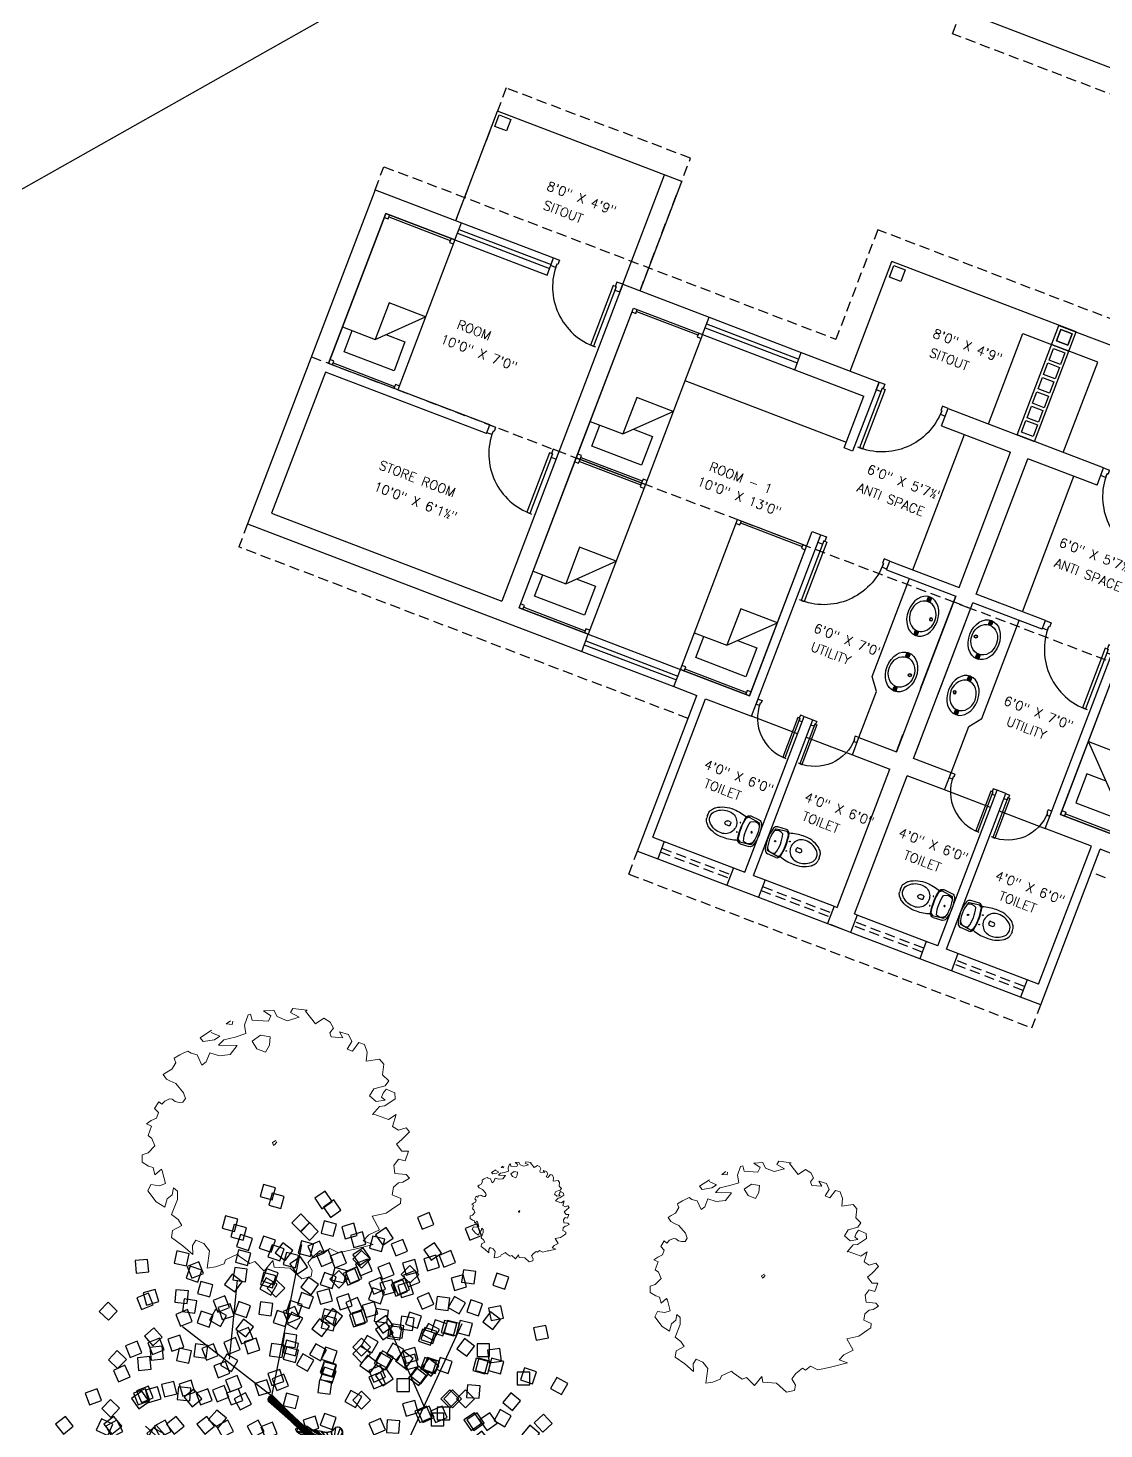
# Model space of a CAD drawing. Extents: x 2080 to 102399, y 2071 to 93424.
# Drawn here: x 77081 to 77605, y 81601 to 82282 of the extents above; entities that cross this region are included whole.
import ezdxf

# ---------------------------------------------------------------- set-up
doc = ezdxf.new("R2010")
doc.units = 0
doc.header["$LTSCALE"] = 20
doc.header["$MEASUREMENT"] = 0
doc.linetypes.add('HIDDEN', pattern=[0.375, 0.25, -0.125])
for name, color, linetype in [('DIMLINE', 254, 'Continuous'), ('DOOR', 1, 'Continuous'), ('FURN', 1, 'Continuous'), ('KALKAAL', 7, 'Continuous'), ('PLUMBING', 6, 'Continuous'), ('proposed tree', 3, 'Continuous'), ('road', 2, 'Continuous'), ('Roof lilne', 31, 'Continuous'), ('TEXTS', 2, 'Continuous'), ('wall', 13, 'Continuous'), ('WINDOW', 4, 'Continuous'), ('window sill', 5, 'Continuous')]:
    doc.layers.add(name, color=color, linetype=linetype)
doc.layers.add('Mango tree', color=96, linetype='Continuous', lineweight=5)
doc.layers.add('sappotta', color=114, linetype='Continuous', lineweight=5)
doc.styles.add('a', font='romans.shx')

# ---------------------------------------------------------------- blocks, each defined once
blk = doc.blocks.new('NEEM')
at = {"layer": 'sappotta', "linetype": 'Continuous'}
for p, q in [((-0.213, 1.092), (-0.242, 1.007)), ((-0.191, 1.099), (-0.213, 1.092)), ((-0.177, 1.048), (-0.191, 1.099)), ((0.003, 1.132), (-0.083, 1.127)), ((-0.083, 1.127), (-0.023, 1.083)), ((-0.023, 1.083), (-0.043, 1.039)), ((0.03, 1.077), (0.003, 1.132)), ((0.114, 1.043), (0.03, 1.077)), ((0.216, 1.072), (0.114, 1.043)), ((0.162, 1.144), (0.142, 1.112)), ((0.142, 1.112), (0.216, 1.072)), ((0.283, 1.13), (0.162, 1.144)), ((0.267, 1.123), (0.283, 1.13)), ((0.351, 1.016), (0.267, 1.123)), ((0.421, 1.063), (0.351, 1.016)), ((0.473, 1.03), (0.421, 1.063)), ((-0.517, 0.963), (-0.614, 0.901)), ((-0.521, 0.945), (-0.521, 0.945)), ((-0.449, 0.913), (-0.521, 0.945)), ((-0.359, 1.043), (-0.396, 1.016)), ((-0.396, 1.016), (-0.345, 1.011)), ((-0.345, 1.011), (-0.34, 1.039)), ((-0.242, 1.007), (-0.23, 0.935)), ((-0.043, 1.039), (-0.177, 1.048)), ((0.472, 0.942), (0.501, 0.982)), ((0.483, 0.908), (0.472, 0.942)), ((0.501, 0.982), (0.473, 1.03)), ((0.551, 0.95), (0.581, 0.9)), ((0.627, 0.928), (0.551, 0.95)), ((-0.614, 0.901), (-0.589, 0.87)), ((-0.589, 0.87), (-0.494, 0.884)), ((-0.494, 0.884), (-0.449, 0.913)), ((-0.415, 0.884), (-0.459, 0.839)), ((-0.459, 0.839), (-0.303, 0.837)), ((-0.32, 0.906), (-0.415, 0.884)), ((-0.303, 0.837), (-0.361, 0.762)), ((-0.23, 0.935), (-0.32, 0.906)), ((-0.108, 0.922), (-0.177, 0.872)), ((-0.177, 0.872), (-0.139, 0.809)), ((-0.027, 0.908), (-0.108, 0.922)), ((-0.067, 0.78), (-0.034, 0.839)), ((-0.034, 0.839), (-0.027, 0.908)), ((0.581, 0.9), (0.483, 0.908)), ((0.616, 0.806), (0.654, 0.87)), ((0.654, 0.87), (0.627, 0.928)), ((0.715, 0.86), (0.66, 0.788)), ((0.762, 0.844), (0.715, 0.86)), ((0.783, 0.779), (0.762, 0.844)), ((-0.783, 0.757), (-0.83, 0.729)), ((-0.83, 0.729), (-0.826, 0.714)), ((-0.826, 0.714), (-0.818, 0.692)), ((-0.749, 0.774), (-0.783, 0.757)), ((-0.717, 0.789), (-0.749, 0.774)), ((-0.689, 0.772), (-0.717, 0.789)), ((-0.638, 0.758), (-0.689, 0.772)), ((-0.598, 0.672), (-0.638, 0.758)), ((-0.533, 0.776), (-0.562, 0.699)), ((-0.452, 0.75), (-0.533, 0.776)), ((-0.361, 0.762), (-0.452, 0.75)), ((-0.139, 0.809), (-0.067, 0.78)), ((0.66, 0.788), (0.616, 0.806)), ((0.776, 0.704), (0.783, 0.779)), ((0.888, 0.723), (0.776, 0.704)), ((0.924, 0.679), (0.888, 0.723)), ((-0.892, 0.613), (-0.923, 0.594)), ((-0.923, 0.594), (-0.895, 0.555)), ((-0.85, 0.638), (-0.892, 0.613)), ((-0.818, 0.692), (-0.85, 0.638)), ((-0.562, 0.699), (-0.598, 0.672)), ((0.913, 0.591), (0.924, 0.679)), ((0.964, 0.541), (0.913, 0.591)), ((-0.895, 0.555), (-0.868, 0.54)), ((-0.868, 0.54), (-0.818, 0.517)), ((-0.818, 0.517), (-0.752, 0.44)), ((0.804, 0.415), (0.84, 0.475)), ((0.84, 0.475), (0.934, 0.5)), ((0.942, 0.471), (0.917, 0.437)), ((0.934, 0.5), (0.964, 0.541)), ((1.014, 0.439), (0.942, 0.471)), ((-0.96, 0.366), (-0.994, 0.31)), ((-0.935, 0.345), (-0.96, 0.366)), ((-0.908, 0.372), (-0.935, 0.345)), ((-0.87, 0.389), (-0.908, 0.372)), ((-0.846, 0.386), (-0.87, 0.389)), ((-0.821, 0.367), (-0.846, 0.386)), ((-0.788, 0.359), (-0.821, 0.367)), ((-0.757, 0.361), (-0.788, 0.359)), ((-0.735, 0.394), (-0.757, 0.361)), ((-0.752, 0.44), (-0.735, 0.394)), ((0.86, 0.367), (0.804, 0.415)), ((0.933, 0.378), (0.86, 0.367)), ((0.917, 0.437), (0.904, 0.404)), ((0.904, 0.404), (0.933, 0.378)), ((0.93, 0.332), (1.018, 0.389)), ((1.018, 0.389), (1.014, 0.439)), ((-0.994, 0.31), (-0.961, 0.275)), ((-0.961, 0.275), (-0.978, 0.229)), ((0.829, 0.259), (0.888, 0.326)), ((0.838, 0.262), (0.829, 0.259)), ((0.931, 0.228), (0.838, 0.262)), ((0.888, 0.326), (0.93, 0.332)), ((1.025, 0.259), (0.962, 0.217)), ((0.996, 0.16), (1.025, 0.259)), ((-1.023, 0.208), (-1.062, 0.182)), ((-1.062, 0.182), (-1.02, 0.162)), ((-1.02, 0.162), (-1.049, 0.084)), ((-0.978, 0.229), (-1.023, 0.208)), ((0.962, 0.217), (0.931, 0.228)), ((1.046, 0.129), (0.996, 0.16)), ((1.109, 0.149), (1.046, 0.129)), ((1.137, 0.114), (1.109, 0.149)), ((-1.049, 0.084), (-1.017, 0.059)), ((-1.017, 0.059), (-0.991, -0.002)), ((0.02, 0.041), (-0.009, 0.024)), ((-0.009, 0.024), (0, 0)), ((0, 0), (0.014, 0.011)), ((0.014, 0.011), (0.027, 0.031)), ((1.029, 0.011), (1.074, 0.049)), ((1.074, -0.047), (1.029, 0.011)), ((1.074, 0.049), (1.137, 0.114)), ((-1.097, -0.077), (-1.098, -0.14)), ((-1.048, -0.062), (-1.097, -0.077)), ((-0.991, -0.002), (-1.048, -0.062)), ((1.007, -0.166), (1.046, -0.114)), ((1.046, -0.114), (1.1, -0.129)), ((1.129, -0.047), (1.074, -0.047)), ((1.1, -0.129), (1.129, -0.047)), ((-1.098, -0.14), (-1.044, -0.173)), ((-1.044, -0.173), (-1.007, -0.185)), ((-1.007, -0.185), (-0.992, -0.244)), ((-0.992, -0.244), (-0.937, -0.198)), ((-0.937, -0.198), (-0.93, -0.213)), ((-0.93, -0.213), (-0.902, -0.318)), ((1.016, -0.234), (1.007, -0.166)), ((1.11, -0.243), (1.016, -0.234)), ((-1.025, -0.325), (-1.052, -0.378)), ((-0.953, -0.336), (-1.025, -0.325)), ((-0.902, -0.318), (-0.953, -0.336)), ((0.992, -0.411), (1.004, -0.349)), ((1.004, -0.349), (1.045, -0.311)), ((1.045, -0.311), (1.083, -0.306)), ((1.083, -0.306), (1.137, -0.273)), ((1.137, -0.273), (1.11, -0.243)), ((-1.052, -0.378), (-0.982, -0.471)), ((-0.91, -0.516), (-0.888, -0.446)), ((-0.888, -0.446), (-0.848, -0.411)), ((-0.803, -0.452), (-0.853, -0.576)), ((-0.848, -0.411), (-0.837, -0.355)), ((-0.837, -0.355), (-0.803, -0.383)), ((-0.803, -0.383), (-0.803, -0.452)), ((1.066, -0.443), (0.992, -0.411)), ((1.061, -0.484), (1.066, -0.443)), ((-0.982, -0.471), (-0.91, -0.516)), ((-0.853, -0.576), (-0.797, -0.619)), ((0.826, -0.591), (0.943, -0.565)), ((0.943, -0.565), (1.032, -0.503)), ((1.032, -0.503), (1.061, -0.484)), ((-0.766, -0.668), (-0.844, -0.71)), ((-0.797, -0.619), (-0.766, -0.668)), ((0.887, -0.704), (0.826, -0.591)), ((-0.844, -0.71), (-0.852, -0.77)), ((-0.852, -0.77), (-0.758, -0.838)), ((-0.676, -0.836), (-0.649, -0.791)), ((-0.649, -0.791), (-0.582, -0.82)), ((0.751, -0.797), (0.797, -0.747)), ((0.834, -0.828), (0.751, -0.797)), ((0.797, -0.747), (0.887, -0.704)), ((-0.758, -0.838), (-0.675, -0.912)), ((-0.675, -0.912), (-0.676, -0.836)), ((-0.582, -0.82), (-0.534, -0.881)), ((-0.534, -0.881), (-0.554, -1.025)), ((-0.401, -0.955), (-0.302, -0.907)), ((-0.302, -0.907), (-0.286, -0.926)), ((-0.286, -0.926), (-0.197, -0.986)), ((0.287, -0.982), (0.327, -0.932)), ((0.327, -0.932), (0.391, -0.879)), ((0.391, -0.879), (0.423, -0.897)), ((0.423, -0.897), (0.47, -0.86)), ((0.47, -0.86), (0.543, -0.896)), ((0.543, -0.896), (0.652, -0.871)), ((0.652, -0.871), (0.68, -0.867)), ((0.68, -0.867), (0.834, -0.828)), ((-0.554, -1.025), (-0.486, -1.015)), ((-0.486, -1.015), (-0.413, -0.988)), ((-0.413, -0.988), (-0.401, -0.955)), ((-0.197, -0.986), (-0.157, -0.969)), ((-0.157, -0.969), (-0.078, -1.049)), ((-0.078, -1.049), (-0.006, -0.96)), ((-0.006, -0.96), (0.006, -1.017)), ((0.006, -1.017), (0.139, -1.026)), ((0.139, -1.026), (0.236, -1.115)), ((0.324, -1.046), (0.287, -0.982)), ((0.314, -1.096), (0.324, -1.046)), ((0.236, -1.115), (0.314, -1.096))]:
    blk.add_line(p, q, dxfattribs=at)
blk = doc.blocks.new('3DLF-S')
at = {"color": 3}
blk.add_3dface([(0, 0), (-4, -4, -4), (0, -8, -8), (4, -4, -4)], dxfattribs=at)
blk = doc.blocks.new('3DLFS-S')
at = {"color": 92}
for p, rotation in [((-7.25, 0.25, 10.5), 338.5232090204596), ((11.5, -2.25, 8.5), 25.76932762433872), ((-21.75, -8.25, -0.46), 330.9453959009229), ((28, -11.58, 2.5), 29.93151184050779), ((-11.25, -21.75), 349.3803447238449), ((11, -25.71, 1), 29.93151184050779)]:
    blk.add_blockref('3DLF-S', p, dxfattribs=dict(at, rotation=rotation))
blk.add_blockref('3DLF-S', (-1.75, -11.41, 4.75), dxfattribs=at)
blk = doc.blocks.new('T48')
at = {"color": 10, "extrusion": (6.99446e-33, -1, -1.83772e-16)}
for p, q in [((-0.0984, 0.0995, 0.6032), (-0.0413, 0.3873, 0.7588)), ((-0.1789, 0.1693, 0.6646), (-0.164, 0.3196, 0.8033)), ((-0.0984, 0.0995, 0.5958), (-0.2688, 0.2307, 0.725)), ((0.1651, 0.0063, 0.4593), (0.3567, 0.0169, 0.5895))]:
    blk.add_line(p, q, dxfattribs=at)
at = {"color": 10}
for p, q in [((0.1916, 0.0783, 0.5027), (0.1238, 0.2318, 0.5027)), ((0.1566, 0.0063, 0.4614), (0.2635, 0.2371, 0.6022)), ((-0.2519, -0.036, 0.508), (-0.3387, 0.0423, 0.5387)), ((0.1598, 0.0063, 0.4614), (0.3059, -0.1503, 0.6022)), ((-0.254, -0.0381, 0.5122), (-0.3271, -0.0931, 0.6011)), ((-0.12, -0.0885, 0.417), (-0.2519, -0.036, 0.508)), ((-0.0624, -0.0466, 0.3387), (0.0148, -0.1905, 0.3598)), ((0.3059, -0.1503, 0.6022), (0.3641, -0.0582, 0.653)), ((-0.3111, -0.2741, 0.6445), (-0.1333, -0.1027, 0.4233)), ((-0.1168, -0.0885, 0.417), (-0.1253, -0.2699, 0.5122)), ((0.3059, -0.1503, 0.6022), (0.3344, -0.2434, 0.6382)), ((0.0148, -0.1905, 0.3598), (0.0011, -0.2275, 0.4117)), ((0.0148, -0.1905, 0.3598), (0.1323, -0.2519, 0.3598))]:
    blk.add_line(p, q, dxfattribs=at)
at = {"color": 10, "extrusion": (1, 0, 0)}
blk.add_line((-0.0544, -0.0836, 0.4307), (-0.0929, -0.0624, 0.6985), dxfattribs=at)
at = {"color": 10}
blk.add_lwpolyline([(0.0317, 0.0392, -0.117832), (0.0349, 0.0351, -0.109862), (0.036, 0.0296, -0.036437), (0.0354, 0.0234, -0.034184), (0.0339, 0.0169, -0.070317), (0.0317, 0.0123, 0.121404), (0.0307, 0.0095, 0.105675), (0.0309, 0.0078, 0.10563), (0.0317, 0.0063, 0.11787), (0.034, 0.0048, 0.050289), (0.0402, 0.0032, 0.018663), (0.0459, 0.0025, 0.01497), (0.0529, 0.0021, 0.087147), (0.0578, 0.0029, -0.118281), (0.0614, 0.0032, -0.325615), (0.0642, 0.0004, -0.326103), (0.0624, -0.0032, -0.032273), (0.0591, -0.0046, 0.027106), (0.055, -0.0063, 0.002318), (0.0467, -0.0105, 0.008478), (0.0444, -0.0116, 0.036344), (0.042, -0.0132, -0.022039), (0.0381, -0.0159, -0.092744), (0.0318, -0.0183, 0.069203), (0.0233, -0.0212, 0.147866), (0.0177, -0.0264, -0.172152), (0.0127, -0.0307, -0.132721), (0.0065, -0.0313, 0.108842), (-0.0011, -0.0317, 0.053805), (-0.0066, -0.0339, -0.040641), (-0.0138, -0.037, -0.081395), (-0.0294, -0.0396, -0.221332), (-0.0349, -0.037, -0.079922), (-0.0366, -0.0342, -0.108313), (-0.037, -0.0317, -0.048517), (-0.0366, -0.0289, -0.02389), (-0.0349, -0.0233, -0.137674), (-0.0294, -0.0155, 0.264867), (-0.0275, -0.0106, 0.017693), (-0.028, -0.0077, 0.00755), (-0.0296, -0.0011, 0.004346), (-0.0318, 0.0072, 0.010497), (-0.0328, 0.0106, 0.070056), (-0.0345, 0.0141, 0.023562), (-0.0413, 0.0233, 0.090241), (-0.0474, 0.0285, -0.118501), (-0.0519, 0.0328, -0.08154), (-0.0529, 0.0353, -0.126697), (-0.0529, 0.037, -0.215241), (-0.0518, 0.0384, -0.116434), (-0.0487, 0.0392, -0.22855), (-0.0456, 0.0377, 0.214017), (-0.0423, 0.036, 0.07524), (-0.0392, 0.0363, 0.190759), (-0.0381, 0.037, 0.274563), (-0.038, 0.0385, -0.2385), (-0.0381, 0.0402, -0.087445), (-0.0371, 0.0416, -0.110244), (-0.036, 0.0423, -0.136741), (-0.0342, 0.0425, -0.06456), (-0.0307, 0.0413, -0.144236), (-0.0272, 0.038, 0.201708), (-0.0243, 0.036, 0.026586), (-0.0197, 0.0351, -0.015616), (-0.0116, 0.0339, -0.012911), (-0.0034, 0.0321, 0.016293), (0.0032, 0.0307, 0.100723), (0.0087, 0.0308, 0.063874), (0.0169, 0.0339, 0.158892), (0.0202, 0.0372, -0.171356), (0.0233, 0.0402, -0.140353), (0.0277, 0.0409, -0.14068)], format="xyb", close=True, dxfattribs=at)
blk.add_circle((0, 0, 0.0593), 0.0169, dxfattribs=at)
at = {"color": 10, "extrusion": (0.668965, 4.71754e-17, 0.743294)}
blk.add_circle((0.0067, 0.1929, 0.4486), 0.00635, dxfattribs=at)
at = {"color": 92, "xscale": 0.00423333291, "yscale": 0.00423333291, "zscale": 0.00423333291}
for p, rotation in [((-0.0512, 0.3634, 0.4773), 180), ((-0.0347, 0.3469, 0.5778), 180), ((0.2193, 0.2927, 0.6911), 127.0355451173859), ((-0.1257, 0.2737, 0.7715), 217.0355451173859), ((-0.2751, 0.2492, 0.5313), 241.10908773184), ((0.0646, 0.2942, 0.7715), 180), ((0.0532, 0.2187, 0.4392), 127.0355451173859), ((0.1697, 0.2419, 0.5345), 127.0355451173859), ((-0.2217, 0.214, 0.6223), 217.0355451173859), ((-0.0766, 0.2087, 0.5239), 217.0355451173859), ((0.0212, 0.2561, 0.581), 180), ((0.1019, 0.2041, 0.7334), 127.0355451173859), ((0.1566, 0.2654, 0.6181), 180), ((-0.0983, 0.239, 0.6773), 180), ((0.0782, 0.1863, 0.8901), 127.0355451173859), ((0.0824, 0.1895, 0.3736), 127.0355451173859), ((-0.2004, 0.1285, 0.6773), 217.0355451173859), ((-0.056, 0.1294, 0.5408), 217.0355451173859), ((-0.0313, 0.1487, 0.9155), 217.0355451173859), ((0.3278, 0.115, 0.6159), 116.7371100578059), ((0.0646, 0.127, 0.8805), 180), ((-0.2706, 0.0643, 0.3937), 241.10908773184), ((0.0356, 0.06, 0.8699), 217.0355451173859), ((0.0646, 0.1143, 0.3831), 180), ((0.1746, 0.1016, 0.8901), 90), ((0.1799, 0.1016, 0.3736), 90), ((0.2043, 0.1016, 0.7334), 90), ((-0.2856, 0.0738, 0.6742), 260.280514680602), ((0.2753, 0.0475, 0.4286), 105.1767250495332), ((-0.1363, 0.0536, 0.6773), 274.426310174705), ((0.0646, 0.0265, 0.8699), 180), ((0.1228, -0.0191, 0.6773), 105.1767250495332), ((-0.3807, 0.0017, 0.5165), 274.426310174705), ((-0.2887, 0.0017, 0.8181), 274.426310174705), ((-0.1701, 0.0017, 0.454), 274.426310174705), ((-0.1119, 0.0017, 0.9165), 274.426310174705), ((0.188, -0.0842, 0.6551), 105.1767250495332), ((-0.0904, -0.066, 0.9165), 311.4618552920909), ((0.24, -0.0892, 0.7673), 68.14117993214732), ((0.2855, -0.0824, 0.5175), 54.73338241883649), ((0.2622, -0.1654, 0.5673), 68.14117993214732), ((0.0168, -0.0972, 0.8329), 19.52835435071045), ((-0.2315, -0.1725, 0.8181), 311.4618552920909), ((-0.0451, -0.1141, 0.7705), 342.4928092333245), ((-0.1488, -0.2181, 0.453), 294.8881552746311), ((0.0639, -0.1597, 0.9017), 19.52835435071045), ((-0.305, -0.2279, 0.5165), 311.4618552920909), ((-0.2725, -0.2122, 0.6456), 311.4618552920909), ((-0.0451, -0.166, 0.9017), 342.4928092333245), ((0.0694, -0.1975, 0.4646), 28.35728449507812), ((0.0977, -0.2045, 0.6371), 19.52835435071045), ((-0.0635, -0.1995, 0.4646), 351.3217393776923), ((-0.0451, -0.2782, 0.6371), 342.4928092333245), ((0.1544, -0.2796, 0.7345), 19.52835435071045), ((-0.0451, -0.3163, 0.7345), 342.4928092333245), ((0.0947, -0.3242, 0.635), 19.52835435071045), ((0.0952, -0.3294, 0.508), 20.68147253157148)]:
    blk.add_blockref('3DLFS-S', p, dxfattribs=dict(at, rotation=rotation))
at = {"xscale": 0.00423333291, "yscale": 0.00423333291, "zscale": 0.00423333291}
for p, rotation in [((-0.0783, -0.0074, 0.9843), 319.1446237411043), ((0.0603, -0.0508, 0.9843), 46.3875157474432)]:
    blk.add_blockref('3DLF-S', p, dxfattribs=dict(at, rotation=rotation))
blk.add_blockref('3DLF-S', (0, -0.0508, 0.9843), dxfattribs=at)
at = {"color": 10}
mesh = blk.add_polymesh((2, 36), dxfattribs=dict(at, n_close=True))
for k, corner in enumerate([(-0.0046, 0.0044, 0.2678), (-0.0035, 0.0053, 0.2678), (-0.0022, 0.0061, 0.2678), (-0.0009, 0.0067, 0.2678), (0.0006, 0.007, 0.2678), (0.0021, 0.007, 0.2678), (0.0035, 0.0068, 0.2678), (0.0049, 0.0063, 0.2678), (0.0062, 0.0056, 0.2678), (0.0074, 0.0047, 0.2678), (0.0083, 0.0036, 0.2678), (0.0091, 0.0023, 0.2678), (0.0097, 0.0009, 0.2678), (0.0099, -0.0005, 0.2678), (0.01, -0.002, 0.2678), (0.0098, -0.0034, 0.2678), (0.0093, -0.0048, 0.2678), (0.0086, -0.0061, 0.2678), (0.0077, -0.0073, 0.2678), (0.0066, -0.0083, 0.2678), (0.0053, -0.009, 0.2678), (0.0039, -0.0096, 0.2678), (0.0025, -0.0099, 0.2678), (0.001, -0.0099, 0.2678), (-0.0004, -0.0097, 0.2678), (-0.0018, -0.0092, 0.2678), (-0.0031, -0.0085, 0.2678), (-0.0043, -0.0076, 0.2678), (-0.0053, -0.0065, 0.2678), (-0.006, -0.0052, 0.2678), (-0.0066, -0.0039, 0.2678), (-0.0069, -0.0024, 0.2678), (-0.0069, -0.0009, 0.2678), (-0.0067, 0.0005, 0.2678), (-0.0062, 0.0019, 0.2678), (-0.0055, 0.0032, 0.2678), (-0.0963, 0.0992, 0.5969), (-0.0957, 0.0985, 0.5976), (-0.0954, 0.0978, 0.5983), (-0.0951, 0.0969, 0.599), (-0.0951, 0.096, 0.5996), (-0.0952, 0.095, 0.6001), (-0.0955, 0.094, 0.6006), (-0.0959, 0.0931, 0.6009), (-0.0965, 0.0922, 0.6011), (-0.0972, 0.0913, 0.6011), (-0.098, 0.0906, 0.6011), (-0.0989, 0.0899, 0.6009), (-0.0999, 0.0894, 0.6006), (-0.1008, 0.0891, 0.6001), (-0.1018, 0.0889, 0.5996), (-0.1027, 0.0889, 0.599), (-0.1036, 0.0891, 0.5983), (-0.1043, 0.0894, 0.5976), (-0.105, 0.0899, 0.5969), (-0.1055, 0.0906, 0.5961), (-0.1059, 0.0913, 0.5954), (-0.1061, 0.0922, 0.5948), (-0.1062, 0.0931, 0.5942), (-0.1061, 0.0941, 0.5936), (-0.1058, 0.0951, 0.5932), (-0.1053, 0.096, 0.5929), (-0.1048, 0.0969, 0.5927), (-0.1041, 0.0978, 0.5926), (-0.1032, 0.0985, 0.5927), (-0.1024, 0.0992, 0.5929), (-0.1014, 0.0997, 0.5932), (-0.1004, 0.1, 0.5936), (-0.0995, 0.1002, 0.5942), (-0.0986, 0.1002, 0.5948), (-0.0977, 0.1, 0.5954), (-0.0969, 0.0997, 0.5961)]):
    mesh.set_mesh_vertex(divmod(k, 36), corner)
mesh = blk.add_polymesh((2, 36), dxfattribs=dict(at, n_close=True))
for k, corner in enumerate([(0.0169, 0, 0.0593), (0.0167, 0.0029, 0.0593), (0.0159, 0.0058, 0.0593), (0.0147, 0.0085, 0.0593), (0.013, 0.0109, 0.0593), (0.0109, 0.013, 0.0593), (0.0085, 0.0147, 0.0593), (0.0058, 0.0159, 0.0593), (0.0029, 0.0167, 0.0593), (0, 0.0169, 0.0593), (-0.0029, 0.0167, 0.0593), (-0.0058, 0.0159, 0.0593), (-0.0085, 0.0147, 0.0593), (-0.0109, 0.013, 0.0593), (-0.013, 0.0109, 0.0593), (-0.0147, 0.0085, 0.0593), (-0.0159, 0.0058, 0.0593), (-0.0167, 0.0029, 0.0593), (-0.0169, 0, 0.0593), (-0.0167, -0.0029, 0.0593), (-0.0159, -0.0058, 0.0593), (-0.0147, -0.0085, 0.0593), (-0.013, -0.0109, 0.0593), (-0.0109, -0.013, 0.0593), (-0.0085, -0.0147, 0.0593), (-0.0058, -0.0159, 0.0593), (-0.0029, -0.0167, 0.0593), (0, -0.0169, 0.0593), (0.0029, -0.0167, 0.0593), (0.0058, -0.0159, 0.0593), (0.0085, -0.0147, 0.0593), (0.0109, -0.013, 0.0593), (0.013, -0.0109, 0.0593), (0.0147, -0.0085, 0.0593), (0.0159, -0.0058, 0.0593), (0.0167, -0.0029, 0.0593), (0.0223, 0.0396), (0.015, 0.0329), (0.0052, 0.0305), (-0.0048, 0.0324), (-0.0147, 0.0344), (-0.0247, 0.0361), (-0.0327, 0.0421), (-0.0383, 0.0368), (-0.0474, 0.0389), (-0.0522, 0.0334), (-0.0448, 0.0267), (-0.0381, 0.0191), (-0.0328, 0.0105), (-0.0301, 0.0007), (-0.0278, -0.0091), (-0.0317, -0.0177), (-0.0361, -0.0268), (-0.0354, -0.0365), (-0.0263, -0.0395), (-0.0163, -0.0378), (-0.0068, -0.0341), (0.0028, -0.0311), (0.0128, -0.0306), (0.0199, -0.0236), (0.0288, -0.019), (0.0384, -0.0157), (0.047, -0.0103), (0.0561, -0.0059), (0.0642, -0.0006), (0.0566, 0.0025), (0.0465, 0.0024), (0.0365, 0.004), (0.031, 0.0108), (0.0348, 0.0202), (0.036, 0.0303), (0.0317, 0.0392)]):
    mesh.set_mesh_vertex(divmod(k, 36), corner)
mesh = blk.add_polymesh((2, 36), dxfattribs=dict(at, n_close=True))
for k, corner in enumerate([(-0.0047, -0.0042, 0.2678), (-0.0056, -0.0031, 0.2678), (-0.0063, -0.0017, 0.2678), (-0.0067, -0.0003, 0.2678), (-0.0069, 0.0011, 0.2678), (-0.0068, 0.0026, 0.2678), (-0.0065, 0.004, 0.2678), (-0.0059, 0.0054, 0.2678), (-0.0051, 0.0066, 0.2678), (-0.0041, 0.0077, 0.2678), (-0.0029, 0.0086, 0.2678), (-0.0016, 0.0093, 0.2678), (-0.0002, 0.0097, 0.2678), (0.0013, 0.0099, 0.2678), (0.0028, 0.0098, 0.2678), (0.0042, 0.0095, 0.2678), (0.0056, 0.0089, 0.2678), (0.0068, 0.0081, 0.2678), (0.0079, 0.0071, 0.2678), (0.0088, 0.0059, 0.2678), (0.0094, 0.0046, 0.2678), (0.0099, 0.0032, 0.2678), (0.01, 0.0017, 0.2678), (0.01, 0.0002, 0.2678), (0.0096, -0.0012, 0.2678), (0.009, -0.0026, 0.2678), (0.0082, -0.0038, 0.2678), (0.0072, -0.0049, 0.2678), (0.0061, -0.0058, 0.2678), (0.0047, -0.0064, 0.2678), (0.0033, -0.0069, 0.2678), (0.0019, -0.007, 0.2678), (0.0004, -0.007, 0.2678), (-0.0011, -0.0066, 0.2678), (-0.0024, -0.0061, 0.2678), (-0.0036, -0.0053, 0.2678), (-0.1348, -0.0955, 0.4233), (-0.1341, -0.0951, 0.4241), (-0.1334, -0.0948, 0.4248), (-0.1325, -0.0946, 0.4254), (-0.1316, -0.0946, 0.426), (-0.1306, -0.0948, 0.4266), (-0.1297, -0.0952, 0.427), (-0.1287, -0.0957, 0.4273), (-0.1279, -0.0963, 0.4275), (-0.1271, -0.0971, 0.4276), (-0.1264, -0.098, 0.4275), (-0.1258, -0.0989, 0.4273), (-0.1254, -0.0999, 0.427), (-0.1252, -0.1009, 0.4266), (-0.1251, -0.1019, 0.426), (-0.1251, -0.1028, 0.4254), (-0.1254, -0.1036, 0.4248), (-0.1258, -0.1044, 0.4241), (-0.1263, -0.105, 0.4233), (-0.127, -0.1055, 0.4226), (-0.1278, -0.1058, 0.4219), (-0.1287, -0.1059, 0.4212), (-0.1296, -0.1059, 0.4206), (-0.1305, -0.1057, 0.4201), (-0.1315, -0.1054, 0.4196), (-0.1324, -0.1049, 0.4193), (-0.1333, -0.1042, 0.4191), (-0.1341, -0.1034, 0.4191), (-0.1348, -0.1026, 0.4191), (-0.1353, -0.1016, 0.4193), (-0.1357, -0.1006, 0.4196), (-0.136, -0.0997, 0.4201), (-0.1361, -0.0987, 0.4206), (-0.136, -0.0978, 0.4212), (-0.1358, -0.0969, 0.4219), (-0.1354, -0.0962, 0.4226)]):
    mesh.set_mesh_vertex(divmod(k, 36), corner)
mesh = blk.add_polymesh((2, 36), dxfattribs=dict(at, n_close=True))
for k, corner in enumerate([(0.0169, 0, 0.0593), (0.0167, 0.0029, 0.0593), (0.0159, 0.0058, 0.0593), (0.0147, 0.0085, 0.0593), (0.013, 0.0109, 0.0593), (0.0109, 0.013, 0.0593), (0.0085, 0.0147, 0.0593), (0.0058, 0.0159, 0.0593), (0.0029, 0.0167, 0.0593), (0, 0.0169, 0.0593), (-0.0029, 0.0167, 0.0593), (-0.0058, 0.0159, 0.0593), (-0.0085, 0.0147, 0.0593), (-0.0109, 0.013, 0.0593), (-0.013, 0.0109, 0.0593), (-0.0147, 0.0085, 0.0593), (-0.0159, 0.0058, 0.0593), (-0.0167, 0.0029, 0.0593), (-0.0169, 0, 0.0593), (-0.0167, -0.0029, 0.0593), (-0.0159, -0.0058, 0.0593), (-0.0147, -0.0085, 0.0593), (-0.013, -0.0109, 0.0593), (-0.0109, -0.013, 0.0593), (-0.0085, -0.0147, 0.0593), (-0.0058, -0.0159, 0.0593), (-0.0029, -0.0167, 0.0593), (0, -0.0169, 0.0593), (0.0029, -0.0167, 0.0593), (0.0058, -0.0159, 0.0593), (0.0085, -0.0147, 0.0593), (0.0109, -0.013, 0.0593), (0.013, -0.0109, 0.0593), (0.0147, -0.0085, 0.0593), (0.0159, -0.0058, 0.0593), (0.0167, -0.0029, 0.0593), (0.0116, 0, 0.2773), (0.0115, 0.002, 0.2773), (0.0109, 0.004, 0.2773), (0.0101, 0.0058, 0.2773), (0.0089, 0.0075, 0.2773), (0.0075, 0.0089, 0.2773), (0.0058, 0.0101, 0.2773), (0.004, 0.0109, 0.2773), (0.002, 0.0115, 0.2773), (0, 0.0116, 0.2773), (-0.002, 0.0115, 0.2773), (-0.004, 0.0109, 0.2773), (-0.0058, 0.0101, 0.2773), (-0.0075, 0.0089, 0.2773), (-0.0089, 0.0075, 0.2773), (-0.0101, 0.0058, 0.2773), (-0.0109, 0.004, 0.2773), (-0.0115, 0.002, 0.2773), (-0.0116, 0, 0.2773), (-0.0115, -0.002, 0.2773), (-0.0109, -0.004, 0.2773), (-0.0101, -0.0058, 0.2773), (-0.0089, -0.0075, 0.2773), (-0.0075, -0.0089, 0.2773), (-0.0058, -0.0101, 0.2773), (-0.004, -0.0109, 0.2773), (-0.002, -0.0115, 0.2773), (0, -0.0116, 0.2773), (0.002, -0.0115, 0.2773), (0.004, -0.0109, 0.2773), (0.0058, -0.0101, 0.2773), (0.0075, -0.0089, 0.2773), (0.0089, -0.0075, 0.2773), (0.0101, -0.0058, 0.2773), (0.0109, -0.004, 0.2773), (0.0115, -0.002, 0.2773)]):
    mesh.set_mesh_vertex(divmod(k, 36), corner)
mesh = blk.add_polymesh((2, 36), dxfattribs=dict(at, n_close=True))
for k, corner in enumerate([(0.0095, 0, 0.2741), (0.0094, 0.0015, 0.2741), (0.009, 0.0029, 0.2741), (0.0084, 0.0042, 0.2741), (0.0075, 0.0054, 0.2741), (0.0065, 0.0065, 0.2741), (0.0053, 0.0073, 0.2741), (0.004, 0.008, 0.2741), (0.0025, 0.0083, 0.2741), (0.0011, 0.0085, 0.2741), (-0.0004, 0.0083, 0.2741), (-0.0018, 0.008, 0.2741), (-0.0032, 0.0073, 0.2741), (-0.0044, 0.0065, 0.2741), (-0.0054, 0.0054, 0.2741), (-0.0063, 0.0042, 0.2741), (-0.0069, 0.0029, 0.2741), (-0.0073, 0.0015, 0.2741), (-0.0074, 0, 0.2741), (-0.0073, -0.0015, 0.2741), (-0.0069, -0.0029, 0.2741), (-0.0063, -0.0042, 0.2741), (-0.0054, -0.0054, 0.2741), (-0.0044, -0.0065, 0.2741), (-0.0032, -0.0073, 0.2741), (-0.0018, -0.008, 0.2741), (-0.0004, -0.0083, 0.2741), (0.0011, -0.0085, 0.2741), (0.0025, -0.0083, 0.2741), (0.004, -0.008, 0.2741), (0.0053, -0.0073, 0.2741), (0.0065, -0.0065, 0.2741), (0.0075, -0.0054, 0.2741), (0.0084, -0.0042, 0.2741), (0.009, -0.0029, 0.2741), (0.0094, -0.0015, 0.2741), (0.1567, 0.0131, 0.4625), (0.1559, 0.013, 0.4632), (0.1551, 0.0127, 0.4639), (0.1544, 0.0122, 0.4646), (0.1537, 0.0116, 0.4652), (0.1531, 0.0108, 0.4657), (0.1526, 0.0099, 0.4662), (0.1523, 0.0089, 0.4665), (0.1521, 0.0078, 0.4667), (0.152, 0.0067, 0.4667), (0.1521, 0.0056, 0.4667), (0.1523, 0.0046, 0.4665), (0.1526, 0.0036, 0.4662), (0.1531, 0.0027, 0.4657), (0.1537, 0.0019, 0.4652), (0.1544, 0.0012, 0.4646), (0.1551, 0.0008, 0.4639), (0.1559, 0.0005, 0.4632), (0.1567, 0.0004, 0.4625), (0.1576, 0.0005, 0.4617), (0.1583, 0.0008, 0.461), (0.1591, 0.0012, 0.4604), (0.1598, 0.0019, 0.4597), (0.1604, 0.0027, 0.4592), (0.1608, 0.0036, 0.4588), (0.1612, 0.0046, 0.4585), (0.1614, 0.0056, 0.4583), (0.1615, 0.0067, 0.4582), (0.1614, 0.0078, 0.4583), (0.1612, 0.0089, 0.4585), (0.1608, 0.0099, 0.4588), (0.1604, 0.0108, 0.4592), (0.1598, 0.0116, 0.4597), (0.1591, 0.0122, 0.4604), (0.1583, 0.0127, 0.461), (0.1576, 0.013, 0.4617)]):
    mesh.set_mesh_vertex(divmod(k, 36), corner)
blk = doc.blocks.new('A$C6CA54F83')
at = {"layer": 'FURN'}
for p, q in [((-18, 40.19), (-54, 40.19)), ((-54, 40.19), (-54, -37.81)), ((-52, 38.19), (-54, 38.19)), ((-52, 40.19), (-52, 38.19)), ((-52, 39.19), (-20, 39.19)), ((-20, 38.19), (-20, 40.19)), ((-18, 38.19), (-20, 38.19)), ((-18, -37.81), (-18, 40.19)), ((-23, 32.19), (-49, 32.19)), ((-49, 32.19), (-49, 21.19)), ((-23, 17.19), (-23, 32.19)), ((-54, 21.19), (-37, 21.19)), ((-37, 21.19), (-18, 2.19)), ((-37, 2.19), (-37, 21.19)), ((-33, 17.19), (-23, 17.19)), ((-18, 2.19), (-37, 2.19)), ((-54, -35.81), (-52, -35.81)), ((-54, -37.81), (-18, -37.81)), ((-52, -35.81), (-52, -37.81)), ((-52, -36.81), (-20, -36.81)), ((-20, -35.81), (-18, -35.81)), ((-20, -37.81), (-20, -35.81))]:
    blk.add_line(p, q, dxfattribs=at)
blk = doc.blocks.new('DR1H902')
at = {"color": 0}
for p, q in [((-0.5, 0), (-0.5, 1)), ((-0.5, 1), (-0.45, 1)), ((-0.45, 0), (-0.45, 1)), ((-0.5, 0), (-0.45, 0))]:
    blk.add_line(p, q, dxfattribs=at)
blk.add_arc((-0.5, 0), 1, 0, 91.707, dxfattribs=at)
blk = doc.blocks.new('A$C3B4262AC')
at = {"layer": 'DOOR'}
for p, q in [((0, 4), (0, 0)), ((2.5, 4), (0, 4)), ((0, 0), (3, 0)), ((2.5, 2.25), (2.5, 4)), ((3, 2.25), (2.5, 2.25)), ((3, 0), (3, 2.25))]:
    blk.add_line(p, q, dxfattribs=at)
blk = doc.blocks.new('A$C1F9E242A')
blk.add_blockref('A$C3B4262AC', (0, 0))
at = {"xscale": -1}
blk.add_blockref('A$C3B4262AC', (36, 0), dxfattribs=at)
at = {"layer": 'DOOR', "xscale": -31, "yscale": 31, "zscale": 68.88888888888889}
blk.add_blockref('DR1H902', (18, 2.25), dxfattribs=at)
blk = doc.blocks.new('*U488')
at = {"rotation": 180.0000000000001}
blk.add_blockref('A$C1F9E242A', (0, 2), dxfattribs=at)
blk = doc.blocks.new('*U479')
at = {"xscale": -1, "rotation": 180}
blk.add_blockref('A$C1F9E242A', (-36, 2), dxfattribs=at)
blk = doc.blocks.new('tiffany')
at = {"layer": 'PLUMBING'}
for points in [[(-9.67, 0.85), (-7.91, 0.85, -0.414214), (-7.79, 0.73), (-7.79, 0.7, -0.414214), (-7.91, 0.58), (-9.67, 0.58, -0.414214), (-9.79, 0.7), (-9.79, 0.73, -0.414214)], [(-9.67, 0.38), (-7.91, 0.38, -0.414214), (-7.79, 0.26), (-7.79, 0.22, -0.414214), (-7.91, 0.1), (-9.67, 0.1, -0.414214), (-9.79, 0.22), (-9.79, 0.26, -0.414214)], [(9.67, 0.85), (7.91, 0.85, 0.414214), (7.79, 0.73), (7.79, 0.7, 0.414214), (7.91, 0.58), (9.67, 0.58, 0.414214), (9.79, 0.7), (9.79, 0.73, 0.414214)], [(9.67, 0.38), (7.91, 0.38, 0.414214), (7.79, 0.26), (7.79, 0.22, 0.414214), (7.91, 0.1), (9.67, 0.1, 0.414214), (9.79, 0.22), (9.79, 0.26, 0.414214)], [(-9.67, -0.38), (-7.91, -0.38, 0.414214), (-7.79, -0.26), (-7.79, -0.22, 0.414214), (-7.91, -0.1), (-9.67, -0.1, 0.414214), (-9.79, -0.22), (-9.79, -0.26, 0.414214)], [(-9.67, -0.85), (-7.91, -0.85, 0.414214), (-7.79, -0.73), (-7.79, -0.7, 0.414214), (-7.91, -0.58), (-9.67, -0.58, 0.414214), (-9.79, -0.7), (-9.79, -0.73, 0.414214)], [(9.67, -0.38), (7.91, -0.38, -0.414214), (7.79, -0.26), (7.79, -0.22, -0.414214), (7.91, -0.1), (9.67, -0.1, -0.414214), (9.79, -0.22), (9.79, -0.26, -0.414214)], [(9.67, -0.85), (7.91, -0.85, -0.414214), (7.79, -0.73), (7.79, -0.7, -0.414214), (7.91, -0.58), (9.67, -0.58, -0.414214), (9.79, -0.7), (9.79, -0.73, -0.414214)]]:
    blk.add_lwpolyline(points, format="xyb", close=True, dxfattribs=at)
for radius in [0.762, 0.642]:
    blk.add_circle((0, 4.35), radius, dxfattribs=at)
blk.add_ellipse((0, 0), major_axis=(-10, 0), ratio=0.748, dxfattribs=at)
blk.add_ellipse((0, 0), major_axis=(-7.58, 0), ratio=0.831023, start_param=-1.570796, end_param=4.712389, dxfattribs=at)
blk = doc.blocks.new('200028')
at = {"layer": 'PLUMBING'}
for points in [[(4.51, 3.33, 1), (4.19, 3.33, 1)], [(4.19, -1.59, 1), (4.51, -1.59, 1)]]:
    blk.add_hatch(color=256, dxfattribs=at).paths.add_polyline_path(points)
for p, q in [((6.25, 6.51), (7.37, 7.3)), ((7.37, 7.3), (12.73, 6.53)), ((7.96, 8.15), (12.33, 7.85)), ((-11.79, 0.87), (-11.79, 2.11)), ((-11.79, 0.87), (-11.79, -0.37)), ((-0.34, 1.87), (-1.73, 1.87)), ((0.16, 1.37), (0.16, 0.37)), ((-0.34, -0.13), (-1.73, -0.13)), ((6.25, -4.77), (7.37, -5.57)), ((7.37, -5.57), (12.73, -4.79)), ((7.96, -6.42), (12.33, -6.11))]:
    blk.add_line(p, q, dxfattribs=at)
for centre, radius in [((4.35, 3.33), 0.156), ((11.09, 0.87), 0.312), ((4.35, -1.59), 0.156)]:
    blk.add_circle(centre, radius, dxfattribs=at)
for centre, radius, start, end in [((-1.79, -5.38), 13.57, 85.68725, 125.10988), ((-1.08, -13.97), 22.13, 71.09658, 89.19888), ((7.96, 6.15), 2, 90, 168.76136), ((7.23, 6.32), 1, 81.79253, 168.73109), ((12.19, 5.86), 2, 18.03939, 86.02982), ((-8.79, 2.11), 3, 147.65406, 180), ((-3.12, -1.48), 9.71, 134.70319, 147.65406), ((-6.7, 1.14), 3.75, 128.54438, 184.14597), ((-6.7, 0.6), 3.75, 175.85403, 231.45562), ((-7.84, 3.29), 3, 125.75457, 134.70319), ((-3.1, -2.14), 8.6, 86.88373, 133.68694), ((-1.73, 0.87), 1, 90, 180), ((-1.73, 0.87), 1, 180, 270), ((-2.58, 0.87), 5.57, 269.41964, 90.58036), ((-0.34, 1.37), 0.5, 0, 90), ((-0.34, 0.37), 0.5, 270, 0), ((34.56, 0.87), 29.12, 168.76136, 192.0802), ((34.56, 0.87), 28.87, 168.73109, 191.26891), ((26.7, 1.08), 18.5, 163.69253, 195.26702), ((10.67, 3.52), 3.25, 32.79815, 121.96701), ((12.66, 6.04), 0.5, 18.13599, 81.79253), ((-3.12, 0.87), 17.1, 341.86401, 18.13599), ((-3.12, 0.87), 18.1, 341.96061, 18.03939), ((-8.79, -0.37), 3, 180, 212.34594), ((-3.12, 3.22), 9.71, 212.34594, 225.29681), ((-7.84, -1.55), 3, 225.29681, 234.24543), ((-1.79, 7.11), 13.57, 234.89012, 274.31275), ((-3.1, 3.88), 8.6, 226.31306, 273.11627), ((-1.08, 15.71), 22.13, 270.80112, 288.90342), ((7.96, -4.42), 2, 191.23864, 270), ((7.23, -4.58), 1, 191.26891, 278.20747), ((11.03, -1.03), 3.51, 231.73362, 311.90361), ((12.19, -4.12), 2, 273.97018, 341.96061), ((12.66, -4.3), 0.5, 278.20747, 341.86401)]:
    blk.add_arc(centre, radius, start, end, dxfattribs=at)
blk = doc.blocks.new('*U130')
at = {"layer": 'DIMLINE'}
blk.add_blockref('200028', (-14.98, -0.87), dxfattribs=at)
blk = doc.blocks.new('A$C0C4663C7')
for p, q in [((-1027.5, 183), (-1123.5, 183)), ((-1329, 0), (-1329, 57)), ((-1233, 57), (-1329, 57)), ((-1242, 0), (-1242, 57)), ((-1233, 0), (-1233, 57)), ((-1123.5, 0), (-1123.5, 57)), ((-1027.5, 57), (-1123.5, 57)), ((-1036.5, 0), (-1036.5, 57)), ((-1036.5, 57), (-940.5, 57)), ((-1027.5, 0), (-1027.5, 57)), ((-1051.5, 47), (-1027.5, 47)), ((-1051.5, 0), (-1051.5, 47)), ((-1012.5, 47), (-1036.5, 47)), ((-1012.5, 0), (-1012.5, 47)), ((-1060.5, -135), (-1060.5, -84)), ((-1003.5, -135), (-1003.5, -84)), ((-1056, -141), (-1060.5, -135)), ((-1008, -141), (-1003.5, -135)), ((-1056, -165), (-1056, -141)), ((-1008, -165), (-1008, -141)), ((-1084.5, -174), (-1108.5, -174)), ((-1080, -174), (-1056, -174)), ((-984, -174), (-1008, -174)), ((-979.5, -174), (-955.5, -174))]:
    blk.add_line(p, q)
at = {"layer": 'FURN'}
for p, q in [((-1060.5, -79.5), (-1060.5, -9)), ((-1003.5, -79.5), (-1003.5, -9)), ((-1197, -33), (-1113, -33))]:
    blk.add_line(p, q, dxfattribs=at)
at = {"layer": 'KALKAAL'}
for points in [[(-1327.5, 55.5), (-1321.5, 55.5), (-1321.5, 49.5), (-1327.5, 49.5)], [(-1122, 55.5), (-1116, 55.5), (-1116, 49.5), (-1122, 49.5)], [(-1029, 55.5), (-1035, 55.5), (-1035, 49.5), (-1029, 49.5)], [(-1035, 55.5), (-1029, 55.5), (-1029, 49.5), (-1035, 49.5)], [(-1035, 45.5), (-1029, 45.5), (-1029, 39.5), (-1035, 39.5)], [(-1035, 38), (-1029, 38), (-1029, 32), (-1035, 32)], [(-1035, 30.5), (-1029, 30.5), (-1029, 24.5), (-1035, 24.5)], [(-1035, 23), (-1029, 23), (-1029, 17), (-1035, 17)], [(-1035, 15.5), (-1029, 15.5), (-1029, 9.5), (-1035, 9.5)], [(-1035, 8), (-1029, 8), (-1029, 2), (-1035, 2)]]:
    blk.add_lwpolyline(points, close=True, dxfattribs=at)
at = {"layer": 'Roof lilne', "linetype": 'HIDDEN'}
for p, q in [((-1135.5, 171), (-1135.5, 228)), ((-928.5, 171), (-1135.5, 171)), ((-1329, 69), (-1329, 0)), ((-1233, 69), (-1329, 69)), ((-1233, 0), (-1233, 69)), ((-1135.5, 69), (-1135.5, 12)), ((-928.5, 69), (-1135.5, 69)), ((-1371, 0), (-1371, 12)), ((-1371, 12), (-1135.5, 12)), ((-1371, -87), (-1027.5, -87)), ((-822, -87), (-1036.5, -87)), ((-1371, -174), (-1371, -186)), ((-1137, -186), (-1371, -186)), ((-822, -186), (-927, -186)), ((-1137, -267), (-1137, -255)), ((-927, -267), (-927, -255)), ((-1137, -267), (-927, -267))]:
    blk.add_line(p, q, dxfattribs=at)
at = {"layer": 'wall'}
for p, q in [((-1371, 0), (-1371, -174)), ((-1371, 0), (-1326, 0)), ((-1326, -9), (-1326, 0)), ((-1278, -9), (-1278, 0)), ((-1278, -9), (-1278, 0)), ((-1242, 0), (-1197, 0)), ((-1242, 0), (-1242, -165)), ((-1197, -9), (-1197, 0)), ((-1149, -9), (-1149, 0)), ((-1149, 0), (-1108.5, 0)), ((-1108.5, 0), (-1108.5, -36)), ((-1072.5, -9), (-1072.5, 0)), ((-1072.5, 0), (-1027.5, 0)), ((-991.5, 0), (-1036.5, 0)), ((-991.5, -9), (-991.5, 0)), ((-1326, -9), (-1362, -9)), ((-1362, -9), (-1362, -87)), ((-1233, -165), (-1233, -9)), ((-1233, -9), (-1197, -9)), ((-1149, -9), (-1113, -9)), ((-1113, -36), (-1113, -9)), ((-1072.5, -9), (-1036.5, -9)), ((-1036.5, -79.5), (-1036.5, -9)), ((-1036.5, -79.5), (-1036.5, -9)), ((-1027.5, -79.5), (-1027.5, -9)), ((-991.5, -9), (-1027.5, -9)), ((-1108.5, -36), (-1113, -36)), ((-1113, -165), (-1113, -79.5)), ((-1113, -79.5), (-1108.5, -79.5)), ((-1108.5, -174), (-1108.5, -79.5)), ((-1072.5, -84), (-1072.5, -79.5)), ((-1072.5, -79.5), (-1036.5, -79.5)), ((-991.5, -79.5), (-1027.5, -79.5)), ((-991.5, -84), (-991.5, -79.5)), ((-955.5, -174), (-955.5, -79.5)), ((-951, -165), (-951, -79.5)), ((-1278, -87), (-1362, -87)), ((-1278, -91.5), (-1278, -87)), ((-1072.5, -84), (-1036.5, -84)), ((-1036.5, -132), (-1036.5, -84)), ((-1036.5, -84), (-1036.5, -165)), ((-1027.5, -132), (-1027.5, -84)), ((-991.5, -84), (-1027.5, -84)), ((-1027.5, -165), (-1027.5, -84)), ((-1278, -91.5), (-1362, -91.5)), ((-1362, -91.5), (-1362, -165)), ((-1036.5, -165), (-1036.5, -156)), ((-1027.5, -165), (-1027.5, -156)), ((-1362, -165), (-1242, -165)), ((-1233, -165), (-1197, -165)), ((-1197, -174), (-1197, -165)), ((-1149, -174), (-1149, -165)), ((-1149, -165), (-1113, -165)), ((-1084.5, -246), (-1084.5, -165)), ((-1084.5, -165), (-1080, -165)), ((-1080, -246), (-1080, -165)), ((-1056, -174), (-1056, -165)), ((-1056, -165), (-1036.5, -165)), ((-1008, -165), (-1027.5, -165)), ((-1008, -174), (-1008, -165)), ((-984, -246), (-984, -165)), ((-979.5, -165), (-984, -165)), ((-979.5, -246), (-979.5, -165)), ((-915, -165), (-951, -165)), ((-1371, -174), (-1242, -174)), ((-1242, -174), (-1197, -174)), ((-1149, -174), (-1137, -174)), ((-1137, -255), (-1137, -174)), ((-1132.5, -246), (-1132.5, -174)), ((-1132.5, -174), (-1108.5, -174)), ((-1056, -174), (-1036.5, -174)), ((-1036.5, -246), (-1036.5, -174)), ((-1027.5, -246), (-1027.5, -174)), ((-1008, -174), (-1027.5, -174)), ((-931.5, -174), (-955.5, -174)), ((-931.5, -246), (-931.5, -174)), ((-927, -255), (-927, -174)), ((-915, -174), (-927, -174)), ((-1132.5, -246), (-1126.5, -246)), ((-1126.5, -246), (-1126.5, -255)), ((-1090.5, -246), (-1084.5, -246)), ((-1090.5, -246), (-1090.5, -255)), ((-1080, -246), (-1074, -246)), ((-1074, -246), (-1074, -255)), ((-1038, -246), (-1036.5, -246)), ((-1038, -246), (-1038, -255)), ((-1026, -246), (-1027.5, -246)), ((-1026, -246), (-1026, -255)), ((-984, -246), (-990, -246)), ((-990, -246), (-990, -255)), ((-973.5, -246), (-979.5, -246)), ((-973.5, -246), (-973.5, -255)), ((-931.5, -246), (-937.5, -246)), ((-937.5, -246), (-937.5, -255)), ((-1137, -255), (-1126.5, -255)), ((-1090.5, -255), (-1074, -255)), ((-1038, -255), (-1027.5, -255)), ((-1026, -255), (-1036.5, -255)), ((-973.5, -255), (-990, -255)), ((-927, -255), (-937.5, -255))]:
    blk.add_line(p, q, dxfattribs=at)
at = {"layer": 'WINDOW'}
for p, q in [((-1326, -3.5), (-1278, -3.5)), ((-1326, -5.5), (-1278, -5.5)), ((-1197, -3.5), (-1149, -3.5)), ((-1197, -5.5), (-1149, -5.5)), ((-1197, -168.5), (-1149, -168.5)), ((-1197, -170.5), (-1149, -170.5))]:
    blk.add_line(p, q, dxfattribs=at)
at = {"layer": 'WINDOW', "linetype": 'HIDDEN'}
for p, q in [((-1126.5, -249.5), (-1090.5, -249.5)), ((-1126.5, -251.5), (-1090.5, -251.5)), ((-1074, -249.5), (-1038, -249.5)), ((-1074, -251.5), (-1038, -251.5)), ((-990, -249.5), (-1026, -249.5)), ((-990, -251.5), (-1026, -251.5)), ((-937.5, -249.5), (-973.5, -249.5)), ((-937.5, -251.5), (-973.5, -251.5))]:
    blk.add_line(p, q, dxfattribs=at)
at = {"layer": 'window sill'}
for p, q in [((-1326, 0), (-1278, 0)), ((-1197, 0), (-1149, 0)), ((-1326, -9), (-1278, -9)), ((-1197, -9), (-1149, -9)), ((-1197, -165), (-1149, -165)), ((-1197, -174), (-1149, -174)), ((-1126.5, -246), (-1090.5, -246)), ((-1074, -246), (-1038, -246)), ((-990, -246), (-1026, -246)), ((-937.5, -246), (-973.5, -246)), ((-1126.5, -255), (-1090.5, -255)), ((-1074, -255), (-1038, -255)), ((-990, -255), (-1026, -255)), ((-937.5, -255), (-973.5, -255))]:
    blk.add_line(p, q, dxfattribs=at)
at = {"xscale": -1}
for p, rotation in [((-1048.02, -98.83), 270.0000000000001), ((-1015.98, -127.83), 90.00000000000007)]:
    blk.add_blockref('tiffany', p, dxfattribs=dict(at, rotation=rotation))
for p, rotation in [((-1015.98, -98.83), 89.99999999999993), ((-1048.02, -127.83), 269.9999999999999)]:
    blk.add_blockref('tiffany', p, dxfattribs=dict(rotation=rotation))
at = {"layer": 'DIMLINE', "linetype": 'ByBlock', "xscale": -1, "rotation": 180}
for p in [(-1084.5, -226.71), (-984, -226.71)]:
    blk.add_blockref('*U130', p, dxfattribs=at)
at = {"layer": 'DIMLINE', "linetype": 'ByBlock', "rotation": 180}
for p in [(-1080, -226.71), (-979.5, -226.71)]:
    blk.add_blockref('*U130', p, dxfattribs=at)
at = {"layer": 'DOOR', "xscale": -1}
for name, p in [('*U488', (-1278, -2)), ('*U479', (-1108.5, -2)), ('*U479', (-1108.5, -81.5)), ('*U488', (-1278, -89))]:
    blk.add_blockref(name, p, dxfattribs=at)
at = {"layer": 'DOOR'}
for p in [(-955.5, -2), (-955.5, -81.5)]:
    blk.add_blockref('*U479', p, dxfattribs=at)
at = {"layer": 'DOOR', "yscale": 0.6666666666666604, "zscale": 0.6666666666666604}
for p, xscale in [((-1108.5, -166.33), -0.6666666666666604), ((-1056, -166.33), 0.6666666666666604), ((-1008, -166.33), -0.6666666666666604), ((-955.5, -166.33), 0.6666666666666604)]:
    blk.add_blockref('*U488', p, dxfattribs=dict(at, xscale=xscale))
at = {"layer": 'FURN', "xscale": -1, "rotation": 180}
for p in [(-1308, -46.81), (-1179, -46.81), (-1179, -124.81), (-1095, -124.81)]:
    blk.add_blockref('A$C6CA54F83', p, dxfattribs=at)
at = {"layer": 'FURN', "rotation": 180}
blk.add_blockref('A$C6CA54F83', (-969, -124.81), dxfattribs=at)
at = {"layer": 'TEXTS', "style": 'a'}
for s, p in [('8\'0" X 4\'9"', (-1293.37, 29.66)), ('8\'0" X 4\'9"', (-1092.25, 29.66)), ('SITOUT', (-1291.64, 20.33)), ('SITOUT', (-1090.52, 20.33)), ('6\'0" X 5\'7½"', (-1098.61, -43.46)), ('6\'0" X 5\'7½"', (-998.62, -43.46)), ('ROOM ', (-1310.2, -48.85)), ('10\'0" X 7\'0"', (-1315.22, -58.31)), ('ANTI SPACE', (-1100.01, -53.55)), ('ANTI SPACE', (-997.22, -53.55)), ('ROOM - 1', (-1170.82, -69.75)), ('10\'0" X 13\'0"', (-1173.8, -78.46)), ('STORE ROOM', (-1321.28, -126.28)), ('6\'0" X 7\'0"', (-1095.29, -124.92)), ('6\'0" X 7\'0"', (-996.32, -124.92)), ('UTILITY', (-1093.49, -133.93)), ('UTILITY', (-991.57, -133.93)), ('10\'0" X 6\'1½"', (-1319.93, -136.88)), ('4\'0" X 6\'0"', (-1121.52, -205.88)), ('4\'0" X 6\'0"', (-1070.17, -203.23)), ('4\'0" X 6\'0"', (-1021.19, -203.23)), ('4\'0" X 6\'0"', (-969.83, -205.88)), ('TOILET', (-1118.45, -214.54)), ('TOILET', (-1068.04, -212.45)), ('TOILET', (-1015.17, -212.45)), ('TOILET', (-964.76, -214.54))]:
    blk.add_text(s, height=4.5, dxfattribs=at).set_placement(p)

msp = doc.modelspace()

# ---------------------------------------------------------------- linework, layer by layer
at = {"layer": 'road', "linetype": 'Continuous', "ltscale": 0.5}
msp.add_line((76864.386, 82083.019), (77612.6, 82505.305), dxfattribs=at)

# ---------------------------------------------------------------- block references
at = {"ltscale": 0.5, "rotation": 339.1173733321594}
msp.add_blockref('A$C0C4663C7', (78531.342, 81714.861), dxfattribs=at)
at = {"layer": 'Mango tree', "linetype": 'Continuous'}
for p, xscale, yscale, zscale in [((77200.952, 81738.654), 58.192315948545, 58.192315948545, 58.192315948545), ((77320.341, 81706.096), 21.53176129542408, 21.53176129542408, 21.53176129542408), ((77438.894, 81674.064), 49.73619491429417, 49.73619491429417, 49.73619491429417)]:
    msp.add_blockref('NEEM', p, dxfattribs=dict(at, xscale=xscale, yscale=yscale, zscale=zscale))
at = {"layer": 'proposed tree', "xscale": 255.9263233038218, "yscale": 255.9263233038218, "zscale": 255.9263233038218}
msp.add_blockref('T48', (77225.4, 81591.333), dxfattribs=at)

doc.saveas('drawing.dxf')
